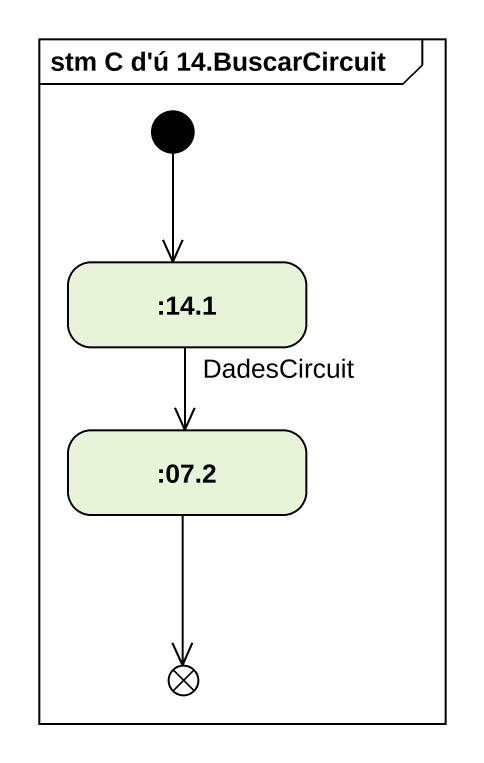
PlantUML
@startuml
mainframe stm C d'ú 14.BuscarCircuit
hide empty description
state ":14.1" as s14_1
state ":07.2" as s07_2
state exit1 <<choice>>
[*] --> s14_1
s14_1 --> s07_2 : DadesCircuit
s07_2 --> exit1
@enduml
